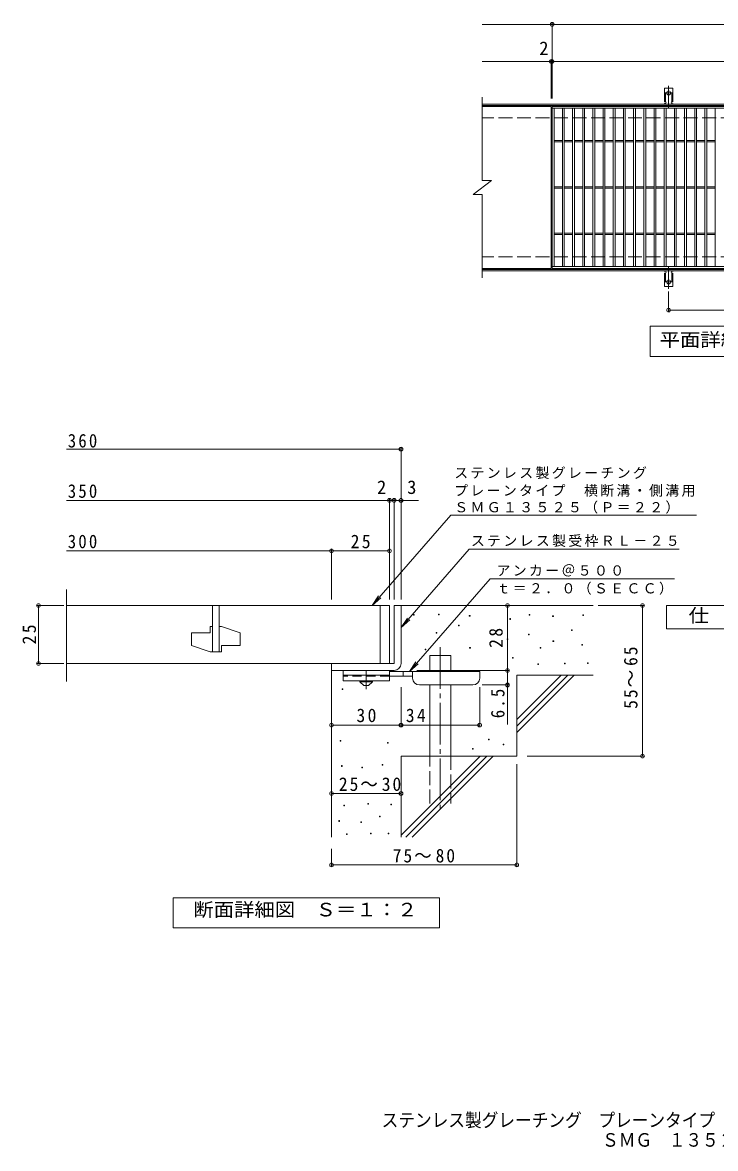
# Model space of a CAD drawing. Units: millimetres, scale not verified, with parts at other scales. Extents: x -1624 to 1573, y -1371 to 1091.
# Drawn here: x -1624 to -127, y -1371 to 1060 of the extents above; entities that cross this region are included whole.
import ezdxf
from ezdxf.enums import TextEntityAlignment as Align

# ---------------------------------------------------------------- set-up
doc = ezdxf.new("R2010")
doc.units = ezdxf.units.MM
doc.header["$LTSCALE"] = 10
doc.header["$PDMODE"] = 32
doc.header["$PDSIZE"] = 8
for name, pattern in [('CHAIN1', [8, 5, -1, 1, -1]), ('CHAIN2', [12, 9, -1, 1, -1]), ('DASHED2', [3, 2, -1]), ('DASHED3', [4, 3, -1])]:
    doc.linetypes.add(name, pattern=pattern)
for name, color, linetype, lineweight in [('C-1', 2, 'Continuous', 9), ('C-2', 3, 'Continuous', 9), ('C-4', 7, 'Continuous', 9), ('C-5', 7, 'Continuous', 9), ('C-A', 3, 'Continuous', 9), ('D-0', 7, 'Continuous', 9), ('D-1', 2, 'Continuous', 9), ('D-2', 3, 'Continuous', 9), ('D-4', 7, 'Continuous', 9), ('D-5', 7, 'Continuous', 9), ('D-6', 6, 'Continuous', 9), ('D-9', 4, 'Continuous', 9)]:
    doc.layers.add(name, color=color, linetype=linetype, lineweight=lineweight)
doc.layers.add('F-5_F-5ﾚｲﾔ', color=2, linetype='Continuous')
doc.styles.add('ＭＳ ゴシック', font='')
doc.styles.get('ＭＳ ゴシック').set_extended_font_data('MS Gothic')

msp = doc.modelspace()

# ---------------------------------------------------------------- linework, layer by layer
at = {"layer": 'C-1'}
for p, q in [((674.43, 884.32), (-630.57, 884.32)), ((674.43, 881.32), (-630.57, 881.32)), ((674.43, 527.32), (-630.57, 527.32)), ((674.43, 524.32), (-630.57, 524.32))]:
    msp.add_line(p, q, dxfattribs=at)
at = {"layer": 'C-1', "linetype": 'DASHED3'}
for p, q in [((674.43, 854.32), (-630.57, 854.32)), ((674.43, 554.32), (-630.57, 554.32))]:
    msp.add_line(p, q, dxfattribs=at)
at = {"layer": 'C-2'}
for p, q in [((-630.57, 899.32), (-630.57, 719.32)), ((-481.57, 879.32), (-630.57, 879.32)), ((-481.57, 879.32), (-481.57, 529.32)), ((-479.57, 875.32), (514.43, 875.32)), ((-475.57, 533.32), (-475.57, 875.32)), ((-457.57, 533.32), (-457.57, 875.32)), ((-453.57, 533.32), (-453.57, 875.32)), ((-435.57, 533.32), (-435.57, 875.32)), ((-431.57, 533.32), (-431.57, 875.32)), ((-413.57, 533.32), (-413.57, 875.32)), ((-409.57, 533.32), (-409.57, 875.32)), ((-391.57, 533.32), (-391.57, 875.32)), ((-387.57, 533.32), (-387.57, 875.32)), ((-369.57, 533.32), (-369.57, 875.32)), ((-365.57, 533.32), (-365.57, 875.32)), ((-347.57, 533.32), (-347.57, 875.32)), ((-343.57, 533.32), (-343.57, 875.32)), ((-325.57, 533.32), (-325.57, 875.32)), ((-321.57, 533.32), (-321.57, 875.32)), ((-303.57, 533.32), (-303.57, 875.32)), ((-299.57, 533.32), (-299.57, 875.32)), ((-281.57, 533.32), (-281.57, 875.32)), ((-277.57, 533.32), (-277.57, 875.32)), ((-259.57, 533.32), (-259.57, 875.32)), ((-255.57, 533.32), (-255.57, 875.32)), ((-237.57, 533.32), (-237.57, 875.32)), ((-233.57, 533.32), (-233.57, 875.32)), ((-215.57, 533.32), (-215.57, 875.32)), ((-211.57, 533.32), (-211.57, 875.32)), ((-193.57, 533.32), (-193.57, 875.32)), ((-189.57, 533.32), (-189.57, 875.32)), ((-171.57, 533.32), (-171.57, 875.32)), ((-167.57, 533.32), (-167.57, 875.32)), ((-149.57, 533.32), (-149.57, 875.32)), ((-145.57, 533.32), (-145.57, 875.32)), ((-127.57, 533.32), (-127.57, 875.32)), ((-475.57, 805.82), (-457.57, 805.82)), ((-475.57, 802.82), (-457.57, 802.82)), ((-453.57, 805.82), (-435.57, 805.82)), ((-453.57, 802.82), (-435.57, 802.82)), ((-431.57, 805.82), (-413.57, 805.82)), ((-431.57, 802.82), (-413.57, 802.82)), ((-409.57, 805.82), (-391.57, 805.82)), ((-409.57, 802.82), (-391.57, 802.82)), ((-387.57, 805.82), (-369.57, 805.82)), ((-387.57, 802.82), (-369.57, 802.82)), ((-365.57, 805.82), (-347.57, 805.82)), ((-365.57, 802.82), (-347.57, 802.82)), ((-343.57, 805.82), (-325.57, 805.82)), ((-343.57, 802.82), (-325.57, 802.82)), ((-321.57, 805.82), (-303.57, 805.82)), ((-321.57, 802.82), (-303.57, 802.82)), ((-299.57, 805.82), (-281.57, 805.82)), ((-299.57, 802.82), (-281.57, 802.82)), ((-277.57, 805.82), (-259.57, 805.82)), ((-277.57, 802.82), (-259.57, 802.82)), ((-255.57, 805.82), (-237.57, 805.82)), ((-255.57, 802.82), (-237.57, 802.82)), ((-233.57, 805.82), (-215.57, 805.82)), ((-233.57, 802.82), (-215.57, 802.82)), ((-211.57, 805.82), (-193.57, 805.82)), ((-211.57, 802.82), (-193.57, 802.82)), ((-189.57, 805.82), (-171.57, 805.82)), ((-189.57, 802.82), (-171.57, 802.82)), ((-167.57, 805.82), (-149.57, 805.82)), ((-167.57, 802.82), (-149.57, 802.82)), ((-145.57, 805.82), (-127.57, 805.82)), ((-145.57, 802.82), (-127.57, 802.82)), ((-650.57, 689.32), (-610.57, 719.32)), ((-630.57, 719.32), (-610.57, 719.32)), ((-475.57, 705.82), (-457.57, 705.82)), ((-453.57, 705.82), (-435.57, 705.82)), ((-431.57, 705.82), (-413.57, 705.82)), ((-409.57, 705.82), (-391.57, 705.82)), ((-387.57, 705.82), (-369.57, 705.82)), ((-365.57, 705.82), (-347.57, 705.82)), ((-343.57, 705.82), (-325.57, 705.82)), ((-321.57, 705.82), (-303.57, 705.82)), ((-299.57, 705.82), (-281.57, 705.82)), ((-277.57, 705.82), (-259.57, 705.82)), ((-255.57, 705.82), (-237.57, 705.82)), ((-233.57, 705.82), (-215.57, 705.82)), ((-211.57, 705.82), (-193.57, 705.82)), ((-189.57, 705.82), (-171.57, 705.82)), ((-167.57, 705.82), (-149.57, 705.82)), ((-145.57, 705.82), (-127.57, 705.82)), ((-650.57, 689.32), (-630.57, 689.32)), ((-630.57, 689.32), (-630.57, 509.32)), ((-475.57, 702.82), (-457.57, 702.82)), ((-453.57, 702.82), (-435.57, 702.82)), ((-431.57, 702.82), (-413.57, 702.82)), ((-409.57, 702.82), (-391.57, 702.82)), ((-387.57, 702.82), (-369.57, 702.82)), ((-365.57, 702.82), (-347.57, 702.82)), ((-343.57, 702.82), (-325.57, 702.82)), ((-321.57, 702.82), (-303.57, 702.82)), ((-299.57, 702.82), (-281.57, 702.82)), ((-277.57, 702.82), (-259.57, 702.82)), ((-255.57, 702.82), (-237.57, 702.82)), ((-233.57, 702.82), (-215.57, 702.82)), ((-211.57, 702.82), (-193.57, 702.82)), ((-189.57, 702.82), (-171.57, 702.82)), ((-167.57, 702.82), (-149.57, 702.82)), ((-145.57, 702.82), (-127.57, 702.82)), ((-475.57, 605.82), (-457.57, 605.82)), ((-475.57, 602.82), (-457.57, 602.82)), ((-453.57, 605.82), (-435.57, 605.82)), ((-453.57, 602.82), (-435.57, 602.82)), ((-431.57, 605.82), (-413.57, 605.82)), ((-431.57, 602.82), (-413.57, 602.82)), ((-409.57, 605.82), (-391.57, 605.82)), ((-409.57, 602.82), (-391.57, 602.82)), ((-387.57, 605.82), (-369.57, 605.82)), ((-387.57, 602.82), (-369.57, 602.82)), ((-365.57, 605.82), (-347.57, 605.82)), ((-365.57, 602.82), (-347.57, 602.82)), ((-343.57, 605.82), (-325.57, 605.82)), ((-343.57, 602.82), (-325.57, 602.82)), ((-321.57, 605.82), (-303.57, 605.82)), ((-321.57, 602.82), (-303.57, 602.82)), ((-299.57, 605.82), (-281.57, 605.82)), ((-299.57, 602.82), (-281.57, 602.82)), ((-277.57, 605.82), (-259.57, 605.82)), ((-277.57, 602.82), (-259.57, 602.82)), ((-255.57, 605.82), (-237.57, 605.82)), ((-255.57, 602.82), (-237.57, 602.82)), ((-233.57, 605.82), (-215.57, 605.82)), ((-233.57, 602.82), (-215.57, 602.82)), ((-211.57, 605.82), (-193.57, 605.82)), ((-211.57, 602.82), (-193.57, 602.82)), ((-189.57, 605.82), (-171.57, 605.82)), ((-189.57, 602.82), (-171.57, 602.82)), ((-167.57, 605.82), (-149.57, 605.82)), ((-167.57, 602.82), (-149.57, 602.82)), ((-145.57, 605.82), (-127.57, 605.82)), ((-145.57, 602.82), (-127.57, 602.82)), ((-481.57, 529.32), (-630.57, 529.32)), ((514.43, 533.32), (-479.57, 533.32)), ((514.43, 529.32), (-479.57, 529.32))]:
    msp.add_line(p, q, dxfattribs=at)
msp.add_lwpolyline([(-479.57, 529.32), (-479.57, 879.32), (514.43, 879.32)], dxfattribs=at)
at = {"layer": 'C-4'}
for p, q in [((-630.57, 1056.32), (674.43, 1056.32)), ((-479.57, 896.32), (-479.57, 1059.32)), ((-630.57, 976.32), (674.43, 976.32)), ((-481.57, 896.32), (-481.57, 979.32)), ((-228.07, 479.61), (-228.07, 436.32)), ((-228.07, 439.32), (271.93, 439.32))]:
    msp.add_line(p, q, dxfattribs=at)
for p in [(-479.57, 1056.32), (-481.57, 976.32), (-479.57, 976.32), (-228.07, 439.32)]:
    msp.add_point(p, dxfattribs=at)
at = {"layer": 'C-5'}
msp.add_lwpolyline([(-267.57, 339.32), (-267.57, 404.32), (307.43, 404.32), (307.43, 339.32)], close=True, dxfattribs=at)
at = {"layer": 'C-A'}
for p, q in [((-236.82, 889.32), (-236.82, 918.32)), ((-219.32, 918.32), (-236.82, 918.32)), ((-219.32, 889.32), (-219.32, 918.32)), ((-236.82, 889.32), (-235.57, 889.32)), ((-236.07, 885.32), (-235.57, 885.32)), ((-219.32, 889.32), (-220.57, 889.32)), ((-220.57, 885.32), (-220.06, 885.32)), ((-236.82, 519.32), (-235.57, 519.32)), ((-236.82, 519.32), (-236.82, 490.32)), ((-236.07, 523.32), (-235.57, 523.32)), ((-220.57, 523.32), (-220.06, 523.32)), ((-219.32, 519.32), (-220.57, 519.32)), ((-219.32, 519.32), (-219.32, 490.32)), ((-219.32, 490.32), (-236.82, 490.32))]:
    msp.add_line(p, q, dxfattribs=at)
at = {"layer": 'C-A', "linetype": 'DASHED2'}
for p, q in [((-234.82, 889.18), (-234.82, 918.32)), ((-221.32, 889.18), (-221.32, 918.32)), ((-234.82, 519.47), (-234.82, 490.32)), ((-221.32, 519.47), (-221.32, 490.32))]:
    msp.add_line(p, q, dxfattribs=at)
at = {"layer": 'C-A', "color": 7, "linetype": 'CHAIN2'}
for p, q in [((-233.84, 908.32), (-222.29, 908.32)), ((-228.07, 875.86), (-228.07, 923.26)), ((-228.07, 532.79), (-228.07, 485.39)), ((-233.84, 500.32), (-222.29, 500.32))]:
    msp.add_line(p, q, dxfattribs=at)
at = {"layer": 'C-A'}
for centre in [(-228.07, 908.32), (-228.07, 500.32)]:
    msp.add_circle(centre, 4.25, dxfattribs=at)
for centre, start, end in [((-236.07, 883.32), 90.27596, 150.00047), ((-235.57, 887.32), 270, 90), ((-220.57, 887.32), 90, 269.8667), ((-220.07, 883.32), 29.99927, 89.75836), ((-236.07, 525.32), 209.99951, 269.72403), ((-235.57, 521.32), 270, 90), ((-220.57, 521.32), 90.13329, 270), ((-220.07, 525.32), 270.24162, 330.00072)]:
    msp.add_arc(centre, 2, start, end, dxfattribs=at)
at = {"layer": 'D-0'}
for points in [[(-779.01, -219.6), (-779.01, -218.1), (-777.51, -218.1), (-777.51, -219.6)], [(-724.87, -218.92), (-724.87, -217.42), (-723.37, -217.42), (-723.37, -218.92)], [(-529.29, -219.6), (-529.29, -218.1), (-527.79, -218.1), (-527.79, -219.6)], [(-413.57, -220.28), (-413.57, -218.78), (-412.07, -218.78), (-412.07, -220.28)], [(-682.24, -242.61), (-682.24, -241.11), (-680.74, -241.11), (-680.74, -242.61)], [(-658.55, -221.63), (-658.55, -220.13), (-657.05, -220.13), (-657.05, -221.63)], [(-571.25, -228.4), (-571.25, -226.9), (-569.75, -226.9), (-569.75, -228.4)], [(-478.54, -222.31), (-478.54, -220.81), (-477.04, -220.81), (-477.04, -222.31)], [(-730.29, -258.17), (-730.29, -256.67), (-728.79, -256.67), (-728.79, -258.17)], [(-530.65, -261.56), (-530.65, -260.06), (-529.15, -260.06), (-529.15, -261.56)], [(-437.93, -252.76), (-437.93, -251.26), (-436.43, -251.26), (-436.43, -252.76)], [(-657.87, -290.66), (-657.87, -289.16), (-656.37, -289.16), (-656.37, -290.66)], [(-576.66, -271.71), (-576.66, -270.21), (-575.16, -270.21), (-575.16, -271.71)], [(-505.61, -290.66), (-505.61, -289.16), (-504.11, -289.16), (-504.11, -290.66)], [(-477.86, -276.45), (-477.86, -274.94), (-476.36, -274.94), (-476.36, -276.45)], [(-415.6, -283.89), (-415.6, -282.39), (-414.1, -282.39), (-414.1, -283.89)], [(-753.97, -294.04), (-753.97, -292.54), (-752.47, -292.54), (-752.47, -294.04)], [(-565.16, -312.31), (-565.16, -310.81), (-563.66, -310.81), (-563.66, -312.31)], [(-510.34, -325.85), (-510.34, -324.35), (-508.84, -324.35), (-508.84, -325.85)], [(-452.82, -324.49), (-452.82, -322.99), (-451.32, -322.99), (-451.32, -324.49)], [(-403.42, -323.82), (-403.42, -322.32), (-401.92, -322.32), (-401.92, -323.82)], [(-933.35, -380.2), (-933.35, -378.7), (-931.85, -378.7), (-931.85, -380.2)], [(-937.29, -491.36), (-937.29, -489.86), (-935.79, -489.86), (-935.79, -491.36)], [(-835.01, -495.51), (-835.01, -494.01), (-833.51, -494.01), (-833.51, -495.51)], [(-651.83, -508.65), (-651.83, -507.15), (-650.33, -507.15), (-650.33, -508.65)], [(-617.32, -488.34), (-617.32, -486.84), (-615.82, -486.84), (-615.82, -488.34)], [(-585.46, -499.09), (-585.46, -497.59), (-583.96, -497.59), (-583.96, -499.09)], [(-934.88, -545.79), (-934.88, -544.29), (-933.38, -544.29), (-933.38, -545.79)], [(-890.72, -548.84), (-890.72, -547.34), (-889.22, -547.34), (-889.22, -548.84)], [(-846.56, -543.51), (-846.56, -542.01), (-845.06, -542.01), (-845.06, -543.51)], [(-929.55, -631.06), (-929.55, -629.56), (-928.05, -629.56), (-928.05, -631.06)], [(-877.77, -627.25), (-877.77, -625.75), (-876.27, -625.75), (-876.27, -627.25)], [(-827.91, -629.16), (-827.91, -627.66), (-826.41, -627.66), (-826.41, -629.16)], [(-852.65, -655.04), (-852.65, -653.54), (-851.15, -653.54), (-851.15, -655.04)], [(-940.2, -664.56), (-940.2, -663.06), (-938.7, -663.06), (-938.7, -664.56)], [(-893, -666.84), (-893, -665.34), (-891.5, -665.34), (-891.5, -666.84)], [(-923.84, -693.11), (-923.84, -691.61), (-922.34, -691.61), (-922.34, -693.11)], [(-872.06, -691.59), (-872.06, -690.09), (-870.56, -690.09), (-870.56, -691.59)], [(-834, -691.59), (-834, -690.09), (-832.5, -690.09), (-832.5, -691.59)]]:
    msp.add_lwpolyline(points, close=True, dxfattribs=at)
at = {"layer": 'D-1'}
for p, q in [((-821.14, -198.65), (-821.14, -323.65)), ((-806.14, -198.65), (-821.14, -198.65)), ((-806.14, -323.65), (-806.14, -198.65)), ((-821.14, -323.65), (-956.14, -323.65)), ((-956.14, -338.65), (-956.14, -323.65)), ((-956.14, -338.65), (-821.14, -338.65))]:
    msp.add_line(p, q, dxfattribs=at)
msp.add_arc((-821.14, -323.65), 15, 270, 0, dxfattribs=at)
at = {"layer": 'D-2'}
for p, q in [((-1528.81, -362.78), (-1528.81, -164.07)), ((-831.14, -198.65), (-1528.81, -198.65)), ((-1213.64, -198.65), (-1213.64, -298.65)), ((-1198.64, -198.65), (-1198.64, -298.65)), ((-851.14, -198.65), (-851.14, -323.65)), ((-831.14, -198.65), (-831.14, -323.65)), ((-1258.64, -257.4), (-1258.64, -284.9)), ((-1258.64, -257.4), (-1218.64, -257.4)), ((-1218.64, -243.65), (-1218.64, -257.4)), ((-1213.64, -243.65), (-1218.64, -243.65)), ((-1193.64, -243.65), (-1198.64, -243.65)), ((-1193.64, -243.65), (-1153.64, -257.4)), ((-1153.64, -257.4), (-1153.64, -284.9)), ((-1258.64, -284.9), (-1218.64, -298.65)), ((-1193.64, -284.9), (-1193.64, -298.65)), ((-1193.64, -284.9), (-1153.64, -284.9)), ((-1193.64, -298.65), (-1218.64, -298.65)), ((-1528.81, -323.65), (-831.14, -323.65))]:
    msp.add_line(p, q, dxfattribs=at)
at = {"layer": 'D-4'}
for p, q in [((-1528.81, 139.22), (-806.14, 139.22)), ((-806.14, -185.69), (-806.14, 142.22)), ((-1528.81, 28.52), (-831.14, 28.52)), ((-831.14, -185.69), (-831.14, 31.52)), ((-831.14, 28.52), (-826.14, 28.52)), ((-826.14, 28.52), (-768.48, 28.52)), ((-821.14, -185.69), (-821.14, 31.52)), ((-1528.81, -80.23), (-956.14, -80.23)), ((-956.14, -185.69), (-956.14, -77.23)), ((-956.14, -80.23), (-831.14, -80.23)), ((-1534.16, -198.65), (-1592.21, -198.65)), ((-1589.21, -323.65), (-1589.21, -198.65)), ((-576.17, -338.65), (-576.17, -198.65)), ((-380.11, -198.65), (-281.45, -198.65)), ((-284.45, -523.65), (-284.45, -198.65)), ((-1534.16, -323.65), (-1592.21, -323.65)), ((-772.13, -338.65), (-573.17, -338.65)), ((-576.17, -338.65), (-576.17, -455.4)), ((-806.13, -459.75), (-806.13, -375.15)), ((-636.13, -459.75), (-636.13, -375.15)), ((-573.17, -370.15), (-631.13, -370.15)), ((-533.9, -523.65), (-281.45, -523.65)), ((-556.14, -541.15), (-556.14, -761.73)), ((-956.14, -604.27), (-806.14, -604.27)), ((-956.14, -723.65), (-956.14, -761.73)), ((-956.14, -758.73), (-556.14, -758.73))]:
    msp.add_line(p, q, dxfattribs=at)
msp.add_lwpolyline([(-956.13, -456.75), (-806.13, -456.75), (-636.13, -456.75)], dxfattribs=at)
for p in [(-806.14, 139.22), (-831.14, 28.52), (-821.14, 28.52), (-806.14, 28.52), (-956.14, -80.23), (-831.14, -80.23), (-1589.21, -198.65), (-576.17, -198.65), (-284.45, -198.65), (-1589.21, -323.65), (-576.17, -338.65), (-576.17, -370.15), (-956.13, -456.75), (-806.13, -456.75), (-636.13, -456.75), (-284.45, -523.65), (-956.14, -604.27), (-806.14, -604.27), (-956.14, -758.73), (-556.14, -758.73)]:
    msp.add_point(p, dxfattribs=at)
at = {"layer": 'D-5'}
for p, q in [((-698.57, -3.65), (-868.29, -198.65)), ((-698.57, -3.65), (-278.02, -3.65)), ((-278.02, -3.65), (-167.8, -3.65)), ((-658.6, -76.84), (-806.14, -246.35)), ((-658.6, -76.84), (-205.03, -76.84)), ((-613.47, -140.6), (-788.02, -341.15)), ((-613.47, -140.6), (-215.29, -140.6)), ((-868.29, -198.65), (-854.48, -177.81)), ((-868.29, -198.65), (-849.56, -182.1)), ((-806.14, -246.35), (-792.33, -225.52)), ((-806.14, -246.35), (-787.4, -229.8)), ((-788.02, -341.15), (-774.21, -320.31)), ((-788.02, -341.15), (-769.28, -324.59))]:
    msp.add_line(p, q, dxfattribs=at)
for points in [[(-232.57, -248.65), (-232.57, -198.65), (-7.57, -198.65), (-7.57, -248.65)], [(-1298.13, -894.59), (-1298.13, -829.59), (-723.13, -829.59), (-723.13, -894.59)]]:
    msp.add_lwpolyline(points, close=True, dxfattribs=at)
at = {"layer": 'D-6'}
for p, q in [((-806.14, -198.65), (-391.14, -198.65)), ((-743.85, -341.15), (-743.85, -306.15)), ((-743.85, -306.15), (-698.84, -306.15)), ((-698.84, -341.15), (-698.84, -306.15)), ((-956.14, -338.65), (-956.14, -698.65)), ((-556.14, -444.66), (-460.13, -348.65)), ((-556.14, -348.65), (-391.14, -348.65)), ((-556.14, -458.8), (-445.99, -348.65)), ((-556.14, -348.65), (-556.14, -523.65)), ((-556.14, -472.94), (-431.85, -348.65)), ((-743.85, -523.65), (-743.85, -370.15)), ((-698.84, -523.65), (-698.84, -370.15)), ((-806.14, -523.65), (-806.14, -698.65)), ((-806.14, -523.65), (-556.14, -523.65)), ((-806.14, -694.66), (-635.13, -523.65)), ((-795.99, -698.65), (-620.99, -523.65)), ((-781.85, -698.65), (-606.85, -523.65))]:
    msp.add_line(p, q, dxfattribs=at)
at = {"layer": 'D-6', "linetype": 'CHAIN2'}
msp.add_line((-721.34, -288.69), (-721.34, -636.98), dxfattribs=at)
at = {"layer": 'D-6', "linetype": 'DASHED3'}
for p, q in [((-743.85, -626.15), (-743.85, -523.65)), ((-698.84, -523.65), (-698.84, -626.15))]:
    msp.add_line(p, q, dxfattribs=at)
at = {"layer": 'D-9', "color": 3}
for p, q in [((-931.13, -338.65), (-931.13, -361.15)), ((-831.13, -338.65), (-931.13, -338.65)), ((-831.13, -338.65), (-831.13, -361.15)), ((-831.13, -348.65), (-931.13, -348.65)), ((-831.13, -361.15), (-931.13, -361.15))]:
    msp.add_line(p, q, dxfattribs=at)
at = {"layer": 'D-9', "linetype": 'CHAIN1'}
msp.add_line((-881.13, -378.89), (-881.13, -338.65), dxfattribs=at)
at = {"layer": 'D-9', "color": 3, "linetype": 'DASHED2'}
msp.add_line((-831.13, -351.15), (-931.13, -351.15), dxfattribs=at)
at = {"layer": 'D-9', "color": 2}
for p, q in [((-894.88, -363.65), (-894.88, -361.15)), ((-894.88, -363.65), (-886.13, -371.15)), ((-894.88, -363.65), (-867.38, -363.65)), ((-876.13, -371.15), (-867.38, -363.65)), ((-867.38, -363.65), (-867.38, -361.15)), ((-886.13, -371.15), (-876.13, -371.15))]:
    msp.add_line(p, q, dxfattribs=at)
at = {"layer": 'D-9'}
for p, q in [((-636.13, -341.15), (-831.13, -341.15)), ((-781.1, -351.15), (-831.13, -351.15)), ((-801.13, -351.15), (-801.13, -341.15)), ((-781.13, -355.15), (-781.13, -341.15)), ((-636.13, -355.15), (-636.13, -341.15)), ((-766.13, -370.15), (-651.13, -370.15))]:
    msp.add_line(p, q, dxfattribs=at)
for centre, start, end in [((-766.13, -355.15), 180, 270), ((-651.13, -355.15), 270, 0)]:
    msp.add_arc(centre, 15, start, end, dxfattribs=at)

# ---------------------------------------------------------------- texts
at = {"layer": 'C-4', "color": 2, "style": 'ＭＳ ゴシック'}
msp.add_text('2', height=29.33, dxfattribs=at).set_placement((-507.53, 981.32), align=Align.BOTTOM_LEFT)
at = {"layer": 'C-5', "color": 2, "style": 'ＭＳ ゴシック', "width": 1.1}
msp.add_text('平面詳細図\u3000Ｓ＝１：１０', height=29.33, dxfattribs=at).set_placement((-247.57, 351.82), align=Align.BOTTOM_LEFT)
at = {"layer": 'D-4', "color": 2, "style": 'ＭＳ ゴシック'}
for s, p in [('2', (-857.98, 33.52)), ('3', (-792.84, 33.52))]:
    msp.add_text(s, height=29.33, dxfattribs=at).set_placement(p, align=Align.BOTTOM_LEFT)
at = {"layer": 'D-4', "color": 2, "char_height": 29.33, "attachment_point": 7, "style": 'ＭＳ ゴシック'}
for s, insert in [('\\T1.27;\\W0.9;360', (-1525.91, 142.28)), ('\\T1.27;\\W0.9;350', (-1525.91, 33.52)), ('\\T1.27;\\W0.9;300', (-1525.91, -75.23)), ('\\T1.27;\\W0.95;25', (-914.89, -75.23)), ('\\T1.27;\\W0.95;30', (-902.38, -450.75)), ('\\T1.27;\\W0.95;34', (-795.76, -450.75)), ('\\T1.22;\\W0.95;25～30', (-940.34, -599.27)), ('\\T1.22;\\W0.95;75～80', (-824.01, -753.73))]:
    msp.add_mtext(s, dxfattribs=dict(at, insert=insert))
at = {"layer": 'D-4', "color": 2, "char_height": 29.33, "attachment_point": 7, "rotation": 90, "style": 'ＭＳ ゴシック'}
for s, insert in [('\\T1.27;\\W0.95;25', (-1594.21, -282.4)), ('\\T1.27;\\W0.95;28', (-586.17, -289.9)), ('\\T1.22;\\W0.95;55～65', (-294.98, -421.65)), ('\\T1.27;\\W0.9;6.5', (-582.17, -441.84))]:
    msp.add_mtext(s, dxfattribs=dict(at, insert=insert))
at = {"layer": 'D-5', "color": 2, "style": 'ＭＳ ゴシック', "width": 1.1}
for s, p in [('仕\u3000様', (-185.07, -243.65)), ('断面詳細図\u3000Ｓ＝１：２', (-1254.71, -878.62))]:
    msp.add_text(s, height=29.33, dxfattribs=at).set_placement(p, align=Align.BOTTOM_LEFT)
at = {"layer": 'D-5', "char_height": 21.99, "attachment_point": 7, "style": 'ＭＳ ゴシック'}
for s, insert in [('\\T1.17;ステンレス製グレーチング', (-691.1, 74.55)), ('\\T1.17;プレーンタイプ\u3000横断溝・側溝用', (-691.44, 36.17)), ('\\T1.17;ＳＭＧ１３５２５（Ｐ＝２２）', (-691.1, -0.12)), ('\\T1.17;ステンレス製受枠ＲＬ－２５', (-655.24, -72.08)), ('\\T1.17;アンカー＠５００', (-599.83, -135.94)), ('\\T1.17;ｔ＝２．０（ＳＥＣＣ）', (-599.83, -175.26))]:
    msp.add_mtext(s, dxfattribs=dict(at, insert=insert))
at = {"layer": 'F-5_F-5ﾚｲﾔ', "style": 'ＭＳ ゴシック', "width": 0.9}
for s, p in [('ステンレス製グレーチング\u3000プレーンタイプ\u3000横断溝・側溝用\u3000', (-847.84, -1333.14)), ('ＳＭＧ\u3000１３５２５（Ｐ＝２２）＋ＲＬ－２５', (-371.8, -1375.89))]:
    msp.add_text(s, height=29.33, dxfattribs=at).set_placement(p, align=Align.BOTTOM_LEFT)

doc.saveas('drawing.dxf')
